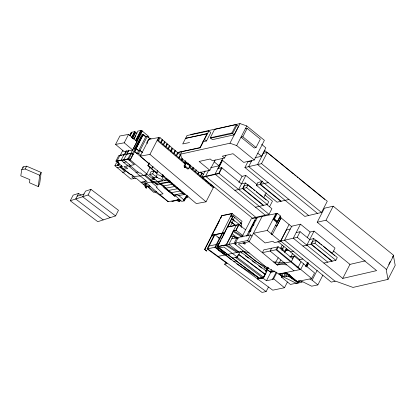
<?xml version="1.0" encoding="UTF-8"?>
<svg xmlns="http://www.w3.org/2000/svg" width="416" height="416" viewBox="0 0 416 416"><rect width="100%" height="100%" fill="white"/><g stroke="black" fill="none" stroke-linecap="round" stroke-linejoin="round"><path stroke-width="0.62" d="M38.225 186.571L39.723 175.256L41.163 172.448L26.608 166.187L23.171 166.878L21.726 169.681L20.8 175.838L29.874 179.655L29.463 182.738L38.225 186.571L39.666 183.763L41.163 172.448M22.984 168.111L23.171 166.878M21.726 169.681L25.168 168.995L26.608 166.187M110.126 217.677L82.623 196.747L85.504 191.136L90.958 189.368L118.466 210.298L115.58 215.909L97.765 221.686L70.257 200.756L73.143 195.146L78.598 193.378L81.146 195.317M78.598 193.378L75.717 198.988L103.22 219.918M70.257 200.756L88.078 194.979L90.958 189.368M115.57 144.399L119.896 135.985L128.56 134.389L137.051 141.575L132.725 149.989L124.062 151.585L115.57 144.399L124.233 142.802L132.725 149.989M124.233 142.802L128.56 134.389M187.143 195.182L184.2 200.907L181.99 201.297L180.565 200.933L179.015 199.581L168.095 201.734C161.231 195.697 153.228 191.147 146.479 185.146L144.539 185.302L136.068 178.157L131.019 179.088L114.889 165.755L118.576 165.246L120.728 167.092L122.554 166.733L115.898 161.117L118.778 155.506L131.778 153.166L133.198 154.362M129.704 135.366L131.144 132.558L131.955 132.434L131.726 132.231L129.995 135.595M119.964 155.293L117.078 160.904L118.56 162.162L117.374 162.354M130.224 135.803L131.664 132.995M114.889 165.755L116.334 162.952L118.227 162.604M120.24 155.36L122.886 150.207M131.69 137.322L134.576 131.716L136.88 133.276M117.416 165.292L118.57 163.046M131.898 137.504L134.779 131.893M117.577 165.428L118.732 163.181M131.981 137.987L135.153 131.815M132.35 138.299L135.522 132.127M118.576 165.246L119.444 163.566M123.968 155.204L126.318 150.623M132.496 138.601L135.736 132.304M124.81 154.456L125.965 152.214L128.508 151.72M133.687 139.199L137.899 131.082L140.691 130.53L141.757 130.608L148.85 136.625L148.262 137.769M134.368 138.559L135.808 135.756M126.516 154.721L128.872 150.14M120.728 167.092L121.592 165.407M121.789 165.37L120.926 167.05L130.53 174.637L131.305 174.512L133.676 176.524L140.254 175.926L146.099 180.856L140.967 182.291M121.654 165.88L121.066 167.024L128.44 172.864L130.785 174.434L131.264 174.361L133.817 176.509M135.502 140.629L140.691 130.53M135.793 140.852L140.982 130.754M136.282 141.268L141.757 130.608M136.666 141.591L142.147 130.936M130.556 153.982L142.324 131.087M115.898 161.117L128.898 158.772L131.778 153.166M142.438 152.589L140.02 150.545L138.611 150.784L136.183 148.736L134.722 148.803L141.929 134.779L143.333 134.519L145.839 136.651L147.269 136.417L150.046 138.767L151.086 138.596M132.366 153.858L141.232 136.609M133 154.196L130.12 159.806L128.955 160.025L127.728 158.985L130.79 153.525L129.636 153.738M134.722 148.803L136.126 148.543L143.333 134.519M136.214 148.496L130.317 159.973L128.955 160.025M149.136 163.821L134.638 151.559L136.469 148.174M134.737 151.544L137.166 153.587L145.839 136.651M137.166 153.587L138.58 153.353L140.02 150.545M136.126 148.543L138.632 150.675L140.062 150.441L147.269 136.417M213.528 187.221L206.029 201.807L196.336 203.606L140.244 156.187L148.892 139.36L158.584 137.561L158.969 137.888L160.03 137.68L162.302 139.61L160.862 142.412L159.812 142.62L157.529 140.691L158.969 137.888M140.244 156.187L149.937 154.393L158.584 137.561M157.529 140.691L158.59 140.488L160.03 137.68M156.021 172.806L147.815 165.641L149.256 162.838M147.815 165.641L148.247 165.558L149.401 163.311M161.2 142.714L162.64 139.911L164.731 141.669L163.29 144.477L162.219 144.654L160.124 142.886L161.2 142.714L163.29 144.477M149.984 167.56L146.744 173.872L145.98 174.018L146.796 174.704L143.354 175.365M163.602 144.768L165.048 141.96L167.123 143.707L165.682 146.515L164.642 146.702L162.547 144.934L163.602 144.768L165.682 146.515M156.187 173.462L156.764 172.338L157.092 172.614L156.458 172.728L151.642 168.662L152.792 166.421M151.642 168.662L153.026 166.379M153.161 176.883L152.292 178.568L154.211 178.225L149.687 174.387L151.128 171.584L154.086 171.054L157.373 173.82M144.986 186.55L146.63 186.269L146.988 186.571L145.912 187.283L144.986 186.55L145.855 184.865M166.036 146.822L167.482 144.014L169.588 145.777L168.147 148.58L167.076 148.756L164.975 146.983L166.036 146.822L168.147 148.58M149.687 174.387L152.646 173.862L154.086 171.054M147.326 186.29L146.458 187.97L145.387 187.434L146.089 188.027L146.952 186.342M153.717 177.294L153.14 178.417L154.357 179.447L150.129 180.242M168.449 148.845L169.889 146.037L172.162 147.95L170.721 150.758L169.666 150.951L167.409 149.042L168.449 148.845L170.721 150.758M154.149 177.216L153.577 178.339L154.627 179.228M156.458 172.728L157.612 170.487M170.31 151.497L171.756 148.694L172.76 148.486L175.167 150.493L173.722 153.296L172.692 153.504L170.31 151.497L171.314 151.289L172.76 148.486M162.9 174.294L161.746 176.54L162.75 177.705L162.64 178.906L164.653 180.591L168.293 179.899M174.075 153.598L175.516 150.795L177.715 152.646L176.27 155.449L175.209 155.636L173.004 153.774L174.075 153.598L176.27 155.449M157.903 181.828L163.264 180.82L161.32 179.161C159.276 178.792 156.728 177.767 156.088 175.609L156.239 175.12C158.09 174.143 160.243 175.448 161.746 176.54L163.166 176.28L163.743 175.162M176.618 155.75L178.058 152.942L180.263 154.799L178.818 157.602L177.767 157.799L175.542 155.917L176.618 155.75L178.818 157.602M215.197 159.874L209.856 170.269L199.139 172.676L181.527 158.246L180.606 154.17L182.094 151.284M179.13 157.893L181.516 159.869L180.476 160.087L178.09 158.075L179.13 157.893L180.57 155.09M169.676 182.135L170.253 181.012M185.385 160.758L184.517 162.443L183.477 162.62L181.085 160.602L182.38 158.189M181.085 160.602L182.109 160.42L182.686 159.297M185.229 164.107L183.789 162.885L184.876 162.724L185.744 161.044M185.136 166.442L184.558 167.565L185.624 167.378L184.044 166.046L186.066 162.12M184.044 166.046L184.974 165.854L186.42 163.046L189.961 166.026M187.356 164.008L187.933 162.89M187.699 164.315L188.276 163.192M189.275 165.646L189.852 164.523M184.558 167.565L185.973 167.679L187.548 169.01L188.516 168.828L190.46 165.038M189.935 167.008L192.291 169.005L191.256 169.198L188.88 167.19L189.935 167.008L190.798 165.324M202.665 141.82L206.466 140.977L210.787 132.558L208.868 130.978L200.216 147.81L178.386 152.36L199.966 147.602L207.178 133.578L207.428 133.78M196.212 169.889L195.348 171.574L194.282 171.761L191.911 169.749L193.159 167.326M191.911 169.749L192.956 169.562L193.825 167.877M180.149 200.164L179.572 201.287L178.49 201.484L177.824 200.918L178.402 199.8M210.241 137.831L214.568 129.418L236.226 124.561L238.493 126.412L234.166 134.826L212.462 139.646L210.241 137.831L231.899 132.98L236.226 124.561M198.76 172.026L197.891 173.711L196.799 173.888L194.594 172.021L195.671 171.85L196.534 170.165M186.794 195.348L184.142 200.496L183.778 200.205L184.657 198.489M184.101 200.008L185.572 197.148M183.778 200.205L184.205 200.127L186.56 195.546M200.517 171.928L201.838 173.035L200.392 175.843L199.332 176.025L197.116 174.153L198.198 173.997L199.061 172.312M187.184 195.915L185.697 198.801L184.699 198.988M186.326 197.48L187.398 197.288L187.975 196.165M200.746 176.15L203.065 178.116L202.036 178.313L199.654 176.301L200.746 176.15L202.186 173.342L203.58 174.522M266.552 204.313L271.903 208.681L269.022 214.292L252.366 218.145L201.989 177.081L205.161 170.908M202.696 178.87L203.731 178.667L206.133 180.695L205.072 180.877L202.696 178.87L203.273 177.746M208.764 170.097L205.592 176.264L255.876 217.329M236.917 125.128L232.596 133.541L210.605 138.128M180.606 154.17L229.954 143.218L240.042 123.583L246.771 125.949L264.394 140.322L254.301 159.957L243.703 162.38L233.007 153.717L222.305 156.198L224.505 158.033L225.987 155.142M210.621 167.695L219.008 165.797L222.752 158.506M257.156 184.694L245.84 175.464L242.07 176.327L222.217 160.113L215.01 174.138L265.252 215.166M222.55 160.384L218.223 168.802L217.89 168.532L221.671 167.674L241.519 183.877L245.471 182.972L252.356 188.594M201.989 177.081L218.785 173.285L221.671 167.674M254.301 159.957L236.678 145.584L246.771 125.949M242.824 136.802L247.151 128.383L260.348 139.11L256.027 147.524L254.28 147.997L241.004 137.171L242.824 136.802L256.027 147.524M263.354 153.348L267.275 152.433L327.283 201.235L321.516 212.451L304.834 216.414L244.915 167.518L247.796 161.912L251.545 161.039M211.661 235.264L224.76 232.71L211.661 235.264L221.754 215.628L231.988 213.502L242.065 221.328L240.88 223.636M238.898 182.499L242.07 176.327M204.63 249.423L206.788 251.04L204.63 249.423L211.957 235.16M212.134 234.816L214.011 231.166M214.214 230.776L219.877 219.757M220.464 218.613L221.754 215.628M204.719 249.402L212.051 235.139M212.638 234L213.221 232.856M214.599 230.178L219.05 221.52M220.532 218.629L221.13 217.474M251.831 160.477L248.659 166.65L308.662 215.514M268.481 286.983L266.126 291.564L262.018 292.417L224.661 264.342L227.136 263.489L207.116 248.903L214.448 234.64M215.004 234.525L207.672 248.789L266.126 291.564M238.633 189.488L245.84 175.464M245.471 182.972L242.585 188.583L263.25 205.442M244.436 185.687L242.996 188.49L263.671 205.343M231.988 213.502L222.066 233.272M255.008 157.763L261.534 156.239L265.86 147.826L261.664 144.399M222.201 233.012L214.859 247.296L224.765 254.987M230.672 216.523L232.159 213.637M293.504 173.95L264.8 150.54L257.587 164.57L317.517 213.434M222.815 232.882L215.472 247.166L225.644 254.805M234.863 190.351L246.615 187.663L248.061 184.855L268.752 201.703L267.311 204.511L255.518 207.215M240.583 226.205L241.769 223.891L233.028 215.795L224.552 232.752M265.855 272.714L263.552 277.202L259.277 278.096L217.376 246.605L230.35 221.359L236.184 225.742M231.338 259.776L217.344 246.776L218.79 243.974M235.981 225.789L230.318 221.536L233.204 215.925M217.552 246.735L221.109 239.808M221.707 238.654L224.968 232.3M227.64 227.1L230.318 221.536M244.915 167.518L261.508 163.654L267.275 152.433M233.09 220.116L234.577 217.225M230.162 226.663L233.418 219.976L231.764 218.728L241.925 226.366L241.348 227.49M288.969 199.472L277.056 202.176L256.417 185.333L257.863 182.53L261.986 181.579M217.376 246.605L226.216 244.769L236.309 225.134L238.93 224.754L236.049 230.365L233.423 230.745L235.872 230.235L243.188 235.706M238.425 252.148L226.418 244.894L233.839 230.459M235.872 230.235L238.758 224.624L245.565 229.715M261.524 181.683L260.083 184.491L280.743 201.339M262.278 181.017L260.546 184.382L281.211 201.23M207.116 248.903L234.057 243.308L236.938 237.697L238.02 238.592M235.716 243.079L235.139 244.202L236.491 243.922L235.409 243.027L238.29 237.416L250.546 234.868L252.013 236.085M224.661 264.342L225.836 262.054M241.868 237.094L251.306 218.733L256.022 217.734L256.974 218.52M263.614 197.933L266.209 192.884M246.511 236.246L256.022 217.734M249.205 231.676L254.826 220.74L256.058 220.485M247.816 235.836L257.249 217.474L277.311 213.335L280.613 216.07L276.973 222.492L273.036 219.227L274.43 218.946L277.311 213.335M250.437 231.421L251.03 230.266M253.396 225.664L253.989 224.515M232.674 258.102L237.364 257.13L240.25 251.519L266.848 271.508L263.812 277.399L257.317 278.881M235.409 243.027L247.666 240.479L250.546 234.868M262.106 216.45L249.132 241.696L238.332 243.979L266.25 267.129M269.578 206.747L272.459 201.136L264.67 194.776M289.068 224.52L280.42 241.353L274.425 242.611L272.88 241.332L265.117 242.944L253.458 233.277L267.27 230.448L275.922 213.621M276.63 213.476L273.744 219.086L277.358 222.076L280.244 216.471M279.568 217.443L271.097 233.828L272.189 234.738L281.039 217.864L291.975 226.928M281.039 217.864L276.718 226.278L275.418 225.415L276.151 226.018M271.544 248.222L270.104 251.03L293.987 270.832M264.321 268.278L265.21 266.542M277.54 246.964L276.094 249.766L262.356 252.658L263.796 249.855L278.247 246.813L292.77 258.851M332.124 253.744L335.01 248.134L314.054 231.114L310.123 232.024L300.487 224.198L293.28 238.222L342.753 278.403L376.61 270.629L317.205 222.253L324.412 208.229L333.206 206.19L393.739 255.398L393.37 255.476L395.2 265.366L387.993 279.391L353.002 287.42L335.598 281.138L331.256 282.116L280.743 241.098L286.51 229.882L290.29 229.013M265.658 270.754L267.54 267.093M265.933 270.795L267.706 267.342M299.983 269.573L276.094 249.766L276.806 249.621L278.247 246.813M266.022 270.754L267.805 267.285M265.892 271.56L267.961 267.535M267.909 267.779L266.963 269.474M264.129 275.834L262.948 278.122L257.483 279.001M266.479 271.253L268.258 267.795M268.247 267.961L267.275 269.708M280.748 247.91L282.963 248.066L282.313 249.21L280.748 247.91L282.194 245.107M275.09 271.456L270.8 272.35L266.708 269.282L270.343 271.939L271.528 269.63M283.832 246.386L281.934 250.432M262.382 277.701L266.479 280.764L271.185 271.606M285.173 251.077L285.761 249.933M284.632 252.496L286.692 248.331L285.6 250.25L289.474 250.526M266.479 280.764L273.218 279.36L272.735 278.959L276.266 272.09M272.735 278.959L273.64 278.767L276.874 272.47M280.743 241.098L297.216 237.318L300.102 231.707L309.728 239.528L313.789 238.586L319.779 243.448M296.208 283.228L280.181 275.361L281.065 273.645M290.919 256.833L292.692 253.391M280.181 275.361L281.949 275.08L282.833 273.359M299.504 281.013L298.62 282.729L290.384 284.44L281.356 276.962L281.928 275.839M292.344 258.44L293.498 256.194L294.211 256.048L314.569 272.922L311.688 278.533L297.196 281.549M281.549 277.124L283.842 276.645L285.709 272.48M294.211 256.048L291.33 261.659L284.617 263.068M284.996 274.399L285.605 273.208M281.356 276.962L285.698 276.063L287.17 273.198M285.698 276.063L286.416 276.661L287.888 273.796M307.242 237.635L310.123 232.024M289.422 274.498L288.538 276.219L286.416 276.661M289.349 275.023L288.538 276.219L297.622 282.584L298.62 282.729M218.369 250.021L272.761 290.181L284.476 287.742L287.42 282.017M306.847 245.138L314.054 231.114M299.296 260.504L299.884 259.36M301.028 261.7L298.147 267.306L296.993 267.098M313.789 238.586L310.908 244.197L331.869 261.217M312.738 241.301L311.298 244.109L332.202 261.139M303.581 263.812L300.695 269.422L278.814 274.024L279.136 274.295L286.832 272.953L297.814 282.064L298.407 280.909M317.205 222.253L325.998 220.215L333.206 206.19M302.916 246.048L314.912 243.272L316.358 240.464L337.282 257.494L335.842 260.296L323.877 263.068M305.869 266.037L307.705 262.47M305.828 266.469L307.908 262.428M298.506 280.862L297.622 282.584L297.612 282.105L286.296 272.719L279.058 274.227L279.417 274.238M305.859 266.557L307.944 262.501M298.298 282.464L299.182 280.748M306.244 267.01L308.303 263M306.857 266.703L308.62 263.266M322.904 275.085L317.855 284.903L312.13 280.155L317.174 270.338M342.753 278.403L349.965 264.378L365.284 260.858M388.757 264.456L390.198 261.648M392.506 257.161L393.078 256.038M387.993 279.391L386.162 269.506L386.532 269.422L393.739 255.398M275.106 263.234L278.226 257.764M280.857 259.948L277.737 265.418L247.666 240.479M280.613 216.07L279.744 217.001L280.836 217.906M147.576 186.311L149.521 185.687M77.158 196.18L84.063 193.944M233.761 261.596L236.132 260.894M184.142 200.496L183.81 200.58L184.2 200.907M264.42 150.628L264.8 150.54M220.724 168.22L221.978 167.924L219.092 173.534L202.41 177.424M256.417 185.333L268.252 182.603M312.348 241.394L316.358 240.464M244.026 185.78L248.061 184.855M300.487 224.198L291.73 226.205L284.523 240.23L335.098 281.252M296.166 232.612L300.102 231.707M224.505 158.033L212.425 160.768L210.163 159L199.108 161.46L209.856 170.269M221.889 160.186L222.217 160.113M190.7 134.534L240.042 123.583M207.178 133.578L185.593 138.336L206.804 133.91M160.633 183.29L164.429 187.564L163.816 187.58L174.736 196.087L175.287 195.967M285.6 250.25L288.049 249.735M277.779 241.394L290.384 251.846L293.982 251.087M289.9 256.953L293.498 256.194M302.91 258.95L299.754 259.615L290.384 251.846M276.775 264.618L284.523 262.985M208.868 130.978L187.034 135.533L182.707 143.946L189.571 142.516M222.019 215.743L223.818 215.368M224.416 215.244L231.556 213.762M233.028 215.795L230.547 216.31L231.332 216.315M241.769 223.891L240.001 222.82M227.464 226.97L238.758 224.624M228.233 226.98L235.352 225.498M230.74 236.48L233.168 235.976L236.226 238.264M231.785 238.768L236.938 237.697M209.113 245.986L216.299 244.488M216.918 244.364L218.993 243.932M217.131 248.409L223.896 247.005L237.364 257.13M217.526 256.49L243.474 251.098M266.432 271.596L266.848 271.508M270.343 271.939L274.617 271.05M290.321 275.85L288.756 276.172L297.814 282.064M296.514 283.384L302.177 282.209L301.496 281.642L302.193 281.497L311.652 286.192L317.855 284.903M184.46 163.452L186.42 163.046M243.292 243.183L244.525 242.928M239.044 252.018L228.842 244.39L233.225 235.966L236.283 238.254M245.331 128.752L247.151 128.383M129.532 164.679L129.142 164.757L136.75 171.257L139.407 173.103L140.442 172.916L143.437 175.432L140.338 175.999M135.902 172.458L138.029 172.037M121.638 160.628L124.181 160.139M151.226 182.021L147.924 182.66L145.87 180.918M177.824 200.918L178.896 200.715M168.849 146.234L169.889 146.037M171.709 201.635L173.191 201.36L172.988 201.183M122.658 151.029L122.954 150.972M117.187 162.193L118.357 161.975M141.549 182.78L143.816 182.354L146.484 184.59L144.196 185.011M144.175 175.209L152.131 181.938L154.107 181.568L157.971 184.818L156.281 183.082M171.98 183.019L170.924 183.217L173.311 185.219L174.356 185.026M165.89 188.157L175.157 186.415M159.676 194.438L163.072 193.799L156.296 187.34L157.284 187.158L151.044 181.87L151.902 181.745M171.226 192.676L180.513 190.944M172.817 201.214L179.826 199.904M122.46 172.281L125.336 171.746L119.959 167.175L116.974 167.669M160.321 183.872L170.706 181.943M144.394 181.334L150.186 186.248L147.883 186.654L150.426 189.483L153.759 192.322L156.567 191.812L168.272 201.703M173.914 194.948L183.217 193.227M162.822 180.445L152.646 182.374L152.131 181.938M164.169 180.185L167.83 179.509M159.812 183.44L170.217 181.527M163.311 185.973L172.614 184.267M177.689 187.845L176.634 188.037L178.849 189.899L179.904 189.717M168.553 190.408L177.856 188.698M180.216 189.982L179.182 190.174L184.111 194.34L185.146 194.147M178.781 195.53L184.662 194.449L170.019 182.068M179.02 200.819L180.57 200.533M131.726 132.231L134.576 131.716M127.327 154.154L128.482 153.946M120.754 155.371L121.904 155.163M123.053 154.955L124.202 154.747L123.989 154.565L121.108 160.176L127.894 165.911L124.004 166.598L125.055 167.497L126.251 167.289L127.696 168.501L123.609 169.25M123.869 159.869L127.91 159.136M117.296 161.086L121.316 160.352M169.104 180.586L168.054 180.778L165.833 178.906L166.91 178.729M179.629 199.737L176.992 200.216L177.206 200.392M133.676 176.524L131.815 176.857L133.838 178.568M177.362 187.564L176.301 187.756L173.904 185.728L174.98 185.552M123.703 162.37L126.272 161.912M156.764 172.338L157.96 172.125M153.884 177.949L157.238 177.346M143.156 184.137L146.905 183.466M166.572 178.443L165.511 178.625L163.119 176.618L164.2 176.441M169.442 180.872L168.397 181.048L170.591 182.91L171.642 182.733M147.228 136.521L145.818 136.76L143.39 134.711L141.929 134.779M128.97 166.369L130.697 166.088M174.45 150.966L175.516 150.795M161.569 140.083L162.64 139.911M163.992 142.126L165.048 141.96M176.987 153.114L178.058 152.942M166.416 144.18L167.482 144.014M146.089 188.027L146.458 187.97M201.1 173.493L202.186 173.342M236.844 263.9L259.334 278.335L262.636 277.888M126.989 165.147L127.431 165.1L135.242 171.553L139.854 175.963M155.912 183.087L159.354 183.05M273.541 261.934L284.159 262.683M276.177 264.118L286.79 264.867M243.636 251.233L249.304 253.079M229.954 143.218L236.678 145.584M25.168 168.995L39.723 175.256M312.13 280.155L309.962 279.183M299.993 280.8L301.72 281.596M278.954 273.998L256.433 261.825L234.057 243.308M242.778 236.413L233.626 230.87M233.002 231.442L241.571 236.751M225.259 245.133L237.047 252.434M217.968 237.536L219.008 238.295M214.88 234.764L220.069 238.56M232.107 233.735L238.108 238.248M222.68 233.142L223.922 234.078M242.481 251.004L266.521 269.069M240.859 252.372L241.878 253.141M245.461 255.835L248.529 258.138M252.112 260.832L255.18 263.136M258.762 265.829L261.83 268.133M265.408 270.826L266.698 271.794M238.805 254.322L265.408 274.31L264.992 274.399L238.394 254.41L236.948 257.213L263.812 277.399M235.596 257.494L262.46 277.685M217.344 246.776L259.334 278.335M88.078 194.979L115.58 215.909M211.926 235.378L213.58 236.688M333.564 251.061L349.965 264.378M320.778 244.26L321.776 245.071M323.274 246.288L334.755 255.606M297.216 237.318L327.803 262.158M231.899 132.98L234.166 134.826M261.508 163.654L321.516 212.451M325.998 220.215L386.532 269.422M246.615 187.663L267.311 204.511M314.912 243.272L335.842 260.296M294.507 174.772L296.02 175.999M297.029 176.821L298.033 177.642M299.042 178.464L324.724 199.41M257.806 153.192L261.534 156.239M214.568 129.418L214.932 129.714M253.344 189.394L254.816 190.601M256.292 191.802L266.136 199.831M214.183 161.85L219.008 165.797M218.785 173.285L269.022 214.292M163.166 176.28L163.504 176.556M204.542 139.391L206.466 140.977M276.806 249.621L311.688 278.533M244.275 242.72L245.575 243.797L244.348 244.057L243.048 242.98M281.949 275.08L283.65 276.489M273.64 278.767L284.476 287.742M274.43 218.946L277.732 221.681M267.27 230.448L280.42 241.353M282.547 249.35L285.184 251.534M286.239 272.464L286.832 272.953M171.314 151.289L173.722 153.296M195.671 171.85L197.891 173.711M131.144 132.558L131.492 132.855M182.109 160.42L184.517 162.443M198.198 173.997L200.392 175.843M152.646 173.862L156.874 177.414M184.876 162.724L185.489 163.238M192.956 169.562L195.348 171.574M184.974 165.854L188.516 168.828M177.206 199.29L179.572 201.287M147.711 136.932L150.129 138.975M148.892 139.36L149.276 139.682L148.205 139.859L146.765 142.662L147.597 143.364M145.704 136.77L143.094 134.56L136.084 148.751M149.937 154.393L206.029 201.807M138.58 153.353L140.993 155.397M148.247 165.558L151.871 168.62M181.054 200.845L174.866 195.26L177.034 194.865L178.558 195.343L184.205 200.127M128.898 158.772L153.358 179.468L154.799 179.197L174.736 196.087M145.257 175.001L157.076 184.98L160.971 184.283L174.871 196.056M158.59 140.488L160.862 142.412M140.062 150.441L142.376 152.402M126.75 154.263L123.682 159.713L130.395 165.412L134.436 164.674L129.126 160.17M160.742 183.794L175.146 195.998M150.01 186.264L156.567 191.812M133.432 176.566L135.444 178.272M186.748 196.721L187.398 197.288M233.137 220.033L234.484 221.281M286.51 273.021L286.296 272.719L286.302 273.062M206.419 180.929L205.405 181.158L207.61 183.024L208.671 182.837L206.419 180.929M250.042 231.499L248.815 231.759L250.292 231.707L250.042 231.499M211.214 184.974L210.148 185.167L207.927 183.29L209.024 183.134L211.214 184.974M213.907 187.262L212.846 187.45L210.46 185.427L211.526 185.255L213.907 187.262"/></g></svg>
